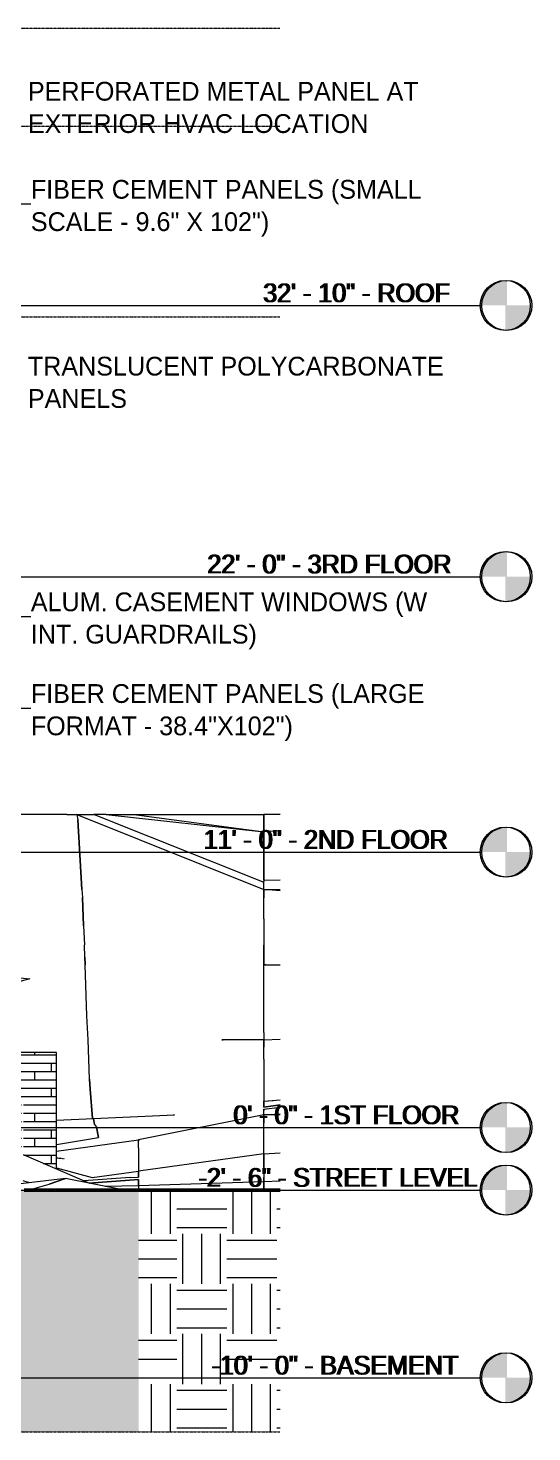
# Model space of a CAD drawing. Header units: inches. Extents: x 1747 to 7606, y -251 to 585.
# Drawn here: x 3951 to 4193, y -146 to 527 of the extents above; entities that cross this region are included whole.
import ezdxf

# ---------------------------------------------------------------- set-up
doc = ezdxf.new("R2010")
doc.units = ezdxf.units.IN
doc.header["$MEASUREMENT"] = 0
for name, pattern in [('Aligning Line 1_8_', [0.25, 0.125, -0.125]), ('Grid Line 1_2_', [0.875, 0.5, -0.125, 0.125, -0.125]), ('Hidden 1_8_', [0.1875, 0.125, -0.0625])]:
    doc.linetypes.add(name, pattern=pattern)
for name, color, linetype, lineweight in [('0-1', 7, 'Continuous', 5), ('0-2', 165, 'Continuous', 5), ('A-DETL-HDLN', 90, 'Hidden 1_8_', 9), ('A-FLOR-LEVL', 51, 'Continuous', 9), ('A-FLOR-LEVL-1', 51, 'Grid Line 1_2_', 9), ('A-FLOR-LEVL-2', 147, 'Continuous', 9), ('A-WALL', 113, 'Continuous', 13), ('A-WALL-PATT-1', 111, 'Continuous', 9), ('C-TOPO', 7, 'Continuous', 9), ('C-TOPO-1', 250, 'Continuous', 50), ('G-ANNO-SYMB', 111, 'Aligning Line 1_8_', 9), ('G-ANNO-SYMB-1', 147, 'Aligning Line 1_8_', 9), ('G-ANNO-TEXT', 231, 'Continuous', 9), ('G-IMPT', 8, 'Continuous', 9), ('L-SITE', 91, 'Continuous', 9)]:
    doc.layers.add(name, color=color, linetype=linetype, lineweight=lineweight)
doc.styles.add('Century Gothic', font='ufonts.com_century-gothic.ttf', dxfattribs={"height": 9})
pattern_1 = [(0, (2870.5, 0), (24, 24), [24, -24]), (0, (2870.5, 9), (24, 24), [24, -24]), (0, (2870.5, 18), (24, 24), [24, -24]), (90, (2873.5, 21), (-24, 24), [24, -24]), (90, (2882.5, 21), (-24, 24), [24, -24]), (90, (2891.5, 21), (-24, 24), [24, -24])]

# ---------------------------------------------------------------- blocks, each defined once
blk = doc.blocks.new('Level - Level Head - Circle-V48-BUILDING ELEVATION - EAST')
at = {"layer": 'A-FLOR-LEVL'}
h = blk.add_hatch(color=256, dxfattribs=at)
edge = h.paths.add_edge_path(flags=0)
edge.add_line((4180.71, 0), (4168.71, 0))
edge.add_arc((4180.71, 0), 12, 90, 180, ccw=False)
edge.add_line((4180.71, 12), (4180.71, 0))
h = blk.add_hatch(color=256, dxfattribs=at)
edge = h.paths.add_edge_path(flags=0)
edge.add_line((4180.71, -12), (4180.71, 0))
edge.add_line((4180.71, 0), (4192.71, 0))
edge.add_arc((4180.71, 0), 12, 270, 360, ccw=False)
at = {"layer": 'A-FLOR-LEVL-2'}
blk.add_circle((4180.71, 0), 12, dxfattribs=at)
blk = doc.blocks.new('CTR - 2nd Phase_rvt-1-BUILDING ELEVATION - EAST')
at = {"layer": 'A-FLOR-LEVL-1'}
for p, q in [((1856.66, 394), (4168.71, 394)), ((1856.66, 264), (4168.71, 264)), ((1856.66, 132), (4168.71, 132)), ((1856.66, 0), (4168.71, 0)), ((1856.66, -30), (4168.71, -30)), ((1856.66, -120), (4168.71, -120))]:
    blk.add_line(p, q, dxfattribs=at)
at = {"layer": 'G-ANNO-SYMB-1'}
for p, q in [((1953.35, 526.95), (4072.04, 526.95)), ((1953.35, 388.59), (4072.04, 388.59))]:
    blk.add_line(p, q, dxfattribs=at)
at = {"layer": '0-2'}
for p in [(0, 394), (0, 264), (0, 132), (0, 0), (0, -30), (0, -120)]:
    blk.add_blockref('Level - Level Head - Circle-V48-BUILDING ELEVATION - EAST', p, dxfattribs=at)
at = {"layer": 'A-FLOR-LEVL', "char_height": 9, "attachment_point": 1, "style": 'Century Gothic'}
for s, insert, width in [('32\' - 10" - ROOF', (4064.35, 404.55), 112.716), ('22\' - 0" - 3RD FLOOR', (4037.59, 274.55), 145.137), ('11\' - 0" - 2ND FLOOR', (4035.85, 142.55), 147.258), ('0\' - 0" - 1ST FLOOR', (4050.1, 10.55), 129.987), ('-2\' - 6" - STREET LEVEL', (4033.36, -19.45), 150.288), ('-10\' - 0" - BASEMENT', (4039.59, -109.45), 142.713)]:
    blk.add_mtext(s, dxfattribs=dict(at, insert=insert, width=width))
blk = doc.blocks.new('CTR  - Topography_rvt-1-BUILDING ELEVATION - EAST')
at = {"layer": 'C-TOPO'}
h = blk.add_hatch(dxfattribs=at)
h.set_pattern_fill('FP_16', color=256, style=0, pattern_type=2)
h.set_pattern_definition(pattern_1)
h.paths.add_polyline_path([(3354.92, -145.93), (4004.23, -145.93), (4004.23, -30), (1953.35, -30), (1953.35, -145.93), (3353.63, -145.93)], flags=0)
h = blk.add_hatch(dxfattribs=at)
h.set_pattern_fill('FP_16', color=256, style=0, pattern_type=2)
h.set_pattern_definition(pattern_1)
h.paths.add_polyline_path([(4018.55, -145.93), (4064.23, -145.93), (4064.23, -30), (4004.23, -30), (4004.23, -145.93)], flags=0)
h = blk.add_hatch(dxfattribs=at)
h.set_pattern_fill('FP_16', color=256, style=0, pattern_type=2)
h.set_pattern_definition(pattern_1)
h.paths.add_polyline_path([(4064.23, -145.93), (4072.04, -145.93), (4072.04, -30), (4064.23, -30), (4064.23, -61.81)], flags=0)
at = {"layer": 'A-FLOR-LEVL-1'}
for p, q in [((1856.66, 0), (4168.71, 0)), ((1856.66, -120), (4168.71, -120))]:
    blk.add_line(p, q, dxfattribs=at)
at = {"layer": 'C-TOPO'}
for p, q in [((3969.89, 150), (3926.72, 150)), ((3969.89, 150), (3974.66, 150)), ((3974.66, 150), (3975.08, 147.39)), ((3974.66, 150), (3975.08, 147.39)), ((3975.51, 149.66), (3974.66, 150)), ((3974.66, 150), (3982.9, 150)), ((3974.66, 150), (4064.23, 114)), ((3982.9, 150), (3982.79, 150)), ((3982.9, 150), (4064.23, 117.58)), ((3988.65, 150), (3982.9, 150)), ((3988.65, 150), (3988.28, 150)), ((3988.65, 150), (4064.23, 141.75)), ((3988.65, 150), (4002.08, 150)), ((4002.08, 150), (4064.23, 150)), ((4002.08, 150), (4064.23, 141.75)), ((4002.08, 150), (4003.25, 149.84)), ((4064.23, 141.75), (4064.23, 150)), ((4072.04, 150), (4064.23, 150)), ((4064.23, 150), (4064.23, 141.75)), ((3976.99, 114), (3975.08, 147.39)), ((3975.08, 147.39), (3976.99, 114)), ((4063.97, 141.78), (4064.23, 141.75)), ((4072.04, 142.19), (4064.23, 141.75)), ((4064.23, 118.55), (4064.23, 141.75)), ((4064.23, 141.75), (4064.23, 118.55)), ((4064.15, 117.61), (4064.23, 117.58)), ((4064.23, 118.55), (4072.04, 118.74)), ((4064.23, 118.55), (4072.04, 118.74)), ((4064.23, 118.55), (4064.23, 117.83)), ((4064.23, 118.55), (4064.23, 117.83)), ((4064.23, 117.58), (4064.23, 117.83)), ((4064.23, 117.58), (4064.23, 117.83)), ((4064.23, 114), (4064.23, 117.58)), ((4064.23, 114), (4064.23, 117.58)), ((3976.99, 114), (3977.33, 110.28)), ((3976.99, 114), (3977.33, 110.28)), ((3977.89, 96.69), (3977.33, 110.28)), ((3977.33, 110.28), (3977.89, 96.69)), ((4064.23, 110.12), (4064.23, 114)), ((4064.4, 114), (4064.23, 114)), ((4064.23, 114), (4072.04, 114)), ((4072.04, 113.37), (4064.23, 114)), ((4064.23, 114), (4064.23, 110.12)), ((4064.23, 99.95), (4064.23, 110.12)), ((4064.23, 99.95), (4064.23, 110.12)), ((3977.89, 96.69), (3978.34, 87.6)), ((3977.89, 96.69), (3978.34, 87.6)), ((4064.23, 99.95), (4064.23, 87.39)), ((4064.23, 99.95), (4064.23, 87.39)), ((3978.55, 81.58), (3978.34, 87.6)), ((3978.55, 81.58), (3978.34, 87.6)), ((3978.67, 78), (3978.55, 81.58)), ((3978.55, 81.58), (3978.67, 78)), ((4064.23, 78), (4064.23, 87.39)), ((4064.23, 87.39), (4064.23, 78)), ((3979.54, 53.47), (3978.67, 78)), ((3979.54, 53.47), (3978.67, 78)), ((4064.23, 54.94), (4064.23, 78)), ((4064.99, 78), (4064.23, 78)), ((4064.23, 78), (4072.04, 78)), ((4064.23, 54.94), (4064.23, 78)), ((4064.23, 45.45), (4064.23, 54.94)), ((4064.23, 45.45), (4064.23, 54.94)), ((3980.08, 42), (3979.54, 53.47)), ((3980.08, 42), (3979.54, 53.47)), ((3980.73, 23.19), (3980.08, 42)), ((3980.73, 23.19), (3980.08, 42)), ((4064.23, 42), (4044.22, 42)), ((4044.22, 42), (4044.77, 42)), ((4064.23, 45.45), (4064.23, 42)), ((4064.23, 45.45), (4064.23, 42)), ((4064.23, 42), (4072.04, 42.33)), ((4064.23, 38.43), (4064.23, 42)), ((4064.23, 42), (4064.23, 38.43)), ((4064.23, 32.75), (4064.23, 38.43)), ((4064.23, 32.75), (4064.23, 38.43)), ((4064.23, 32.75), (4064.23, 17.81)), ((4064.23, 32.75), (4064.23, 17.81)), ((3980.73, 23.19), (3981.13, 18.4)), ((3981.13, 18.4), (3980.73, 23.19)), ((3982.16, 4.31), (3981.13, 18.4)), ((3981.13, 18.4), (3982.16, 4.31)), ((4064.23, 17.81), (4064.23, 12.54)), ((4064.23, 17.81), (4064.23, 12.54)), ((4064.23, 12.54), (4072.04, 13.19)), ((4064.23, 12.54), (4068.81, 12.91)), ((4064.23, 12.54), (4064.23, 9.67)), ((4064.23, 9.67), (4064.23, 12.54)), ((4072.04, 10.78), (4064.23, 9.67)), ((4064.23, 9.67), (4072.04, 10.78)), ((4064.23, 8.7), (4072.04, 9.81)), ((4064.23, 8.7), (4072.04, 9.81)), ((4064.23, 8.17), (4064.23, 8.7)), ((4064.23, 8.7), (4064.23, 8.17)), ((4064.23, 6), (4064.23, 8.17)), ((4064.23, 6), (4064.23, 8.17)), ((3964.85, 3.57), (3982.65, 4.33)), ((3982.65, 4.33), (4021.4, 6)), ((3982.65, 4.33), (3983.19, 1.36)), ((3983.19, 1.36), (3982.65, 4.33)), ((3983.19, 1.36), (3984.14, 0.17)), ((3983.19, 1.36), (3984.14, 0.17)), ((3984.14, 0.17), (3985.12, -4.76)), ((3985.12, -4.76), (3984.14, 0.17)), ((4064.23, 6), (4004.23, -5.91)), ((4021.4, 6), (4020.86, 5.96)), ((4064.23, 6), (4072.04, 6.53)), ((4064.23, 3.87), (4064.23, 6)), ((4072.04, 6), (4064.23, 6)), ((4064.23, 6), (4064.4, 6)), ((4064.23, 6), (4064.23, 3.87)), ((4064.23, 2.09), (4064.23, 3.87)), ((4064.23, 3.87), (4064.23, 2.09)), ((4064.23, -12.6), (4064.23, 2.09)), ((4064.23, -12.6), (4064.23, 2.09)), ((3964.85, -8.09), (3985.12, -4.76)), ((3964.85, -8.09), (3985.12, -4.76)), ((3964.85, -11.36), (4004.23, -5.91)), ((3964.85, -11.36), (4004.23, -5.91)), ((4004.23, -5.91), (4004.71, -5.82)), ((4004.23, -5.91), (4004.23, -6.54)), ((4004.23, -6.54), (4004.23, -5.91)), ((4004.23, -9.76), (4004.23, -6.54)), ((4004.23, -9.76), (4004.23, -6.54)), ((3980.92, -26.79), (3949.12, -13.14)), ((4004.23, -9.76), (4004.23, -20.92)), ((4004.23, -9.76), (4004.23, -20.92)), ((4064.23, -12.6), (4004.23, -20.92)), ((4064.23, -12.6), (4072.04, -12.11)), ((4064.23, -12.6), (4064.23, -19.19)), ((4064.23, -19.19), (4064.23, -12.6)), ((3964.85, -19.34), (3982.04, -24)), ((4064.23, -19.19), (4064.23, -24)), ((4064.23, -19.19), (4064.23, -24)), ((3969.26, -24.53), (3940.9, -27.89)), ((3951.95, -26.58), (3948.93, -25.56)), ((3969.26, -24.53), (3961.37, -27.25)), ((3961.37, -27.25), (3969.26, -24.53)), ((3997.47, -30), (3969.26, -24.53)), ((4000.18, -24), (3978.07, -25.57)), ((4000.18, -24), (3978.07, -25.57)), ((3980.65, -26.67), (4004.23, -25)), ((4004.23, -25), (3980.65, -26.67)), ((3982.04, -24), (4004.23, -20.92)), ((4000.18, -24), (4004.23, -23.79)), ((4000.18, -24), (4004.23, -23.79)), ((4004.23, -20.92), (4004.23, -22.7)), ((4004.23, -22.7), (4004.23, -20.92)), ((4004.23, -22.7), (4004.23, -23.79)), ((4004.23, -23.79), (4004.23, -22.7)), ((4004.23, -27.76), (4004.23, -25)), ((4004.23, -25), (4004.23, -27.76)), ((4004.23, -27.76), (4064.23, -25.83)), ((4064.23, -25.83), (4064.23, -24)), ((4064.23, -24), (4064.23, -25.83)), ((4064.23, -25.83), (4072.04, -25.57)), ((4064.23, -30), (4064.23, -25.83)), ((4064.23, -25.83), (4064.23, -30)), ((3958.06, -30), (3949.5, -30)), ((3951.31, -30), (3961.37, -27.25)), ((3951.31, -30), (3961.37, -27.25)), ((3971.12, -30), (3958.06, -30)), ((3971.12, -30), (3976.34, -30)), ((3976.34, -30), (3978.66, -30)), ((3978.66, -30), (3981.1, -30)), ((3995.04, -30), (3981.1, -30)), ((3988.26, -28.21), (4004.23, -27.76)), ((3999.72, -30), (3995.04, -30)), ((3999.72, -30), (4004.23, -30)), ((4000.68, -29.96), (4004.23, -29.95)), ((4000.68, -29.96), (4004.23, -29.95)), ((4004.23, -27.76), (4004.23, -29.95)), ((4004.23, -27.76), (4004.23, -29.95)), ((4045, -30), (4004.23, -30)), ((4045, -30), (4064.23, -30)), ((4072.04, -30), (4064.23, -30))]:
    blk.add_line(p, q, dxfattribs=at)
at = {"layer": 'C-TOPO-1'}
for p, q in [((3949.5, -30), (3958.06, -30)), ((3958.06, -30), (3971.12, -30)), ((3971.12, -30), (3976.34, -30)), ((3976.34, -30), (3978.66, -30)), ((3978.66, -30), (3981.1, -30)), ((3981.1, -30), (3995.04, -30)), ((3995.04, -30), (3999.72, -30)), ((3999.72, -30), (4004.23, -30)), ((4045, -30), (4004.23, -30)), ((4064.23, -30), (4045, -30)), ((4064.23, -30), (4072.04, -30))]:
    blk.add_line(p, q, dxfattribs=at)
at = {"layer": 'G-ANNO-SYMB-1'}
for p, q in [((1953.35, 480), (4072.04, 480)), ((1953.35, 0), (4072.04, 0))]:
    blk.add_line(p, q, dxfattribs=at)
at = {"layer": '0-2'}
for p in [(0, 0), (0, -120)]:
    blk.add_blockref('Level - Level Head - Circle-V48-BUILDING ELEVATION - EAST', p, dxfattribs=at)
at = {"layer": 'A-FLOR-LEVL', "char_height": 9, "attachment_point": 1, "style": 'Century Gothic'}
for s, insert, width in [('0\' - 0" - 1ST FLOOR', (4050.1, 10.55), 129.987), ('-10\' - 0" - BASEMENT', (4039.59, -109.45), 142.713)]:
    blk.add_mtext(s, dxfattribs=dict(at, insert=insert, width=width))
blk = doc.blocks.new('CTR - 1st Phase - Common Walls_rvt-1-BUILDING ELEVATION - EAST')
at = {"layer": 'A-FLOR-LEVL-1'}
for p, q in [((1856.66, 394), (4168.71, 394)), ((1856.66, 264), (4168.71, 264)), ((1856.66, 132), (4168.71, 132)), ((1856.66, 0), (4168.71, 0)), ((1856.66, -30), (4168.71, -30)), ((1856.66, -120), (4168.71, -120))]:
    blk.add_line(p, q, dxfattribs=at)
at = {"layer": 'G-ANNO-SYMB-1'}
for p, q in [((1953.35, 526.95), (4072.04, 526.95)), ((1953.35, 526.95), (4072.04, 526.95)), ((1953.35, 480), (4072.04, 480)), ((1953.35, 0), (4072.04, 0))]:
    blk.add_line(p, q, dxfattribs=at)
at = {"layer": '0-2'}
for p in [(0, 394), (0, 264), (0, 132), (0, 0), (0, -30), (0, -120)]:
    blk.add_blockref('Level - Level Head - Circle-V48-BUILDING ELEVATION - EAST', p, dxfattribs=at)
at = {"layer": 'A-FLOR-LEVL', "char_height": 9, "attachment_point": 1, "style": 'Century Gothic'}
for s, insert, width in [('32\' - 10" - ROOF', (4064.35, 404.55), 112.716), ('22\' - 0" - 3RD FLOOR', (4037.59, 274.55), 145.137), ('11\' - 0" - 2ND FLOOR', (4035.85, 142.55), 147.258), ('0\' - 0" - 1ST FLOOR', (4050.1, 10.55), 129.987), ('-2\' - 6" - STREET LEVEL', (4033.36, -19.45), 150.288), ('-10\' - 0" - BASEMENT', (4039.59, -109.45), 142.713)]:
    blk.add_mtext(s, dxfattribs=dict(at, insert=insert, width=width))
blk = doc.blocks.new('Outdoor Table01 - 02ZUTB01_dwg-1294291-BUILDING ELEVATION - EAST')
at = {"layer": 'G-IMPT'}
for p, q in [((2170.92, 75.5), (2137.24, 50.77)), ((2170.92, 75.5), (2137.24, 50.77)), ((2170.92, 75.5), (2137.35, 50.8)), ((2170.92, 75.5), (2159.18, 56.75)), ((2170.92, 75.5), (2159.43, 56.82)), ((2190.31, 65.24), (2170.92, 75.5)), ((2170.92, 75.5), (2212.5, 71.29)), ((2170.92, 75.5), (2212.5, 71.29)), ((2170.92, 75.5), (2212.39, 71.26)), ((2170.92, 75.5), (2190.56, 65.31)), ((2212.39, 71.26), (2190.56, 65.31)), ((2190.31, 65.24), (2159.43, 56.82)), ((2175.92, 49.5), (2173.68, 60.7)), ((2177.92, 49.5), (2175.14, 61.1)), ((2159.18, 56.75), (2137.35, 50.8)), ((2175.92, 36), (2175.92, 49.5)), ((2177.92, 49.5), (2175.92, 49.5)), ((2177.92, 36), (2177.92, 49.5))]:
    blk.add_line(p, q, dxfattribs=at)
blk = doc.blocks.new('Outdoor Table01 - Outdoor Table01-1899970-BUILDING ELEVATION - EAST')
at = {"zscale": -1}
blk.add_blockref('Outdoor Table01 - 02ZUTB01_dwg-1294291-BUILDING ELEVATION - EAST', (1739.71, 0), dxfattribs=at)
blk = doc.blocks.new('Ramp - Ramp-1928643-BUILDING ELEVATION - EAST')
at = {"layer": 'A-FLOR-LEVL'}
blk.add_line((3994.72, -29.47), (4001.12, -30), dxfattribs=at)
blk = doc.blocks.new('Level - Level Head - Circle-50818-BUILDING ELEVATION - EAST')
at = {"layer": 'A-FLOR-LEVL'}
h = blk.add_hatch(color=256, dxfattribs=at)
edge = h.paths.add_edge_path(flags=0)
edge.add_line((4179.96, 0), (4167.96, 0))
edge.add_arc((4179.96, 0), 12, 90, 180, ccw=False)
edge.add_line((4179.96, 12), (4179.96, 0))
h = blk.add_hatch(color=256, dxfattribs=at)
edge = h.paths.add_edge_path(flags=0)
edge.add_line((4179.96, -12), (4179.96, 0))
edge.add_line((4179.96, 0), (4191.96, 0))
edge.add_arc((4179.96, 0), 12, 270, 360, ccw=False)
blk.add_circle((4179.96, 0), 12, dxfattribs=at)

msp = doc.modelspace()

# ---------------------------------------------------------------- hatches: boundary and pattern name
at = {"layer": 'A-WALL-PATT-1'}
h = msp.add_hatch(dxfattribs=at)
h.set_pattern_fill('FP_26', color=256, style=0, pattern_type=2)
h.set_pattern_definition([(0, (3826.511, -29.2), (0, 4), []), (90, (3826.511, -29.2), (-8, 8), [4, -28]), (90, (3842.511, -25.2), (-8, 8), [4, -28])])
h.paths.add_polyline_path([(3964.85, -19.89), (3964.85, 36), (3905.18, 35.97), (3949.12, 11.97), (3949.13, -13.14), (3964.52, -19.75)], flags=0)
h.paths.add_polyline_path([(3948.13, -12.71), (3948.12, -12.59), (3906.12, 10.32), (3906.12, 5.45), (3907.23, 4.85), (3948.12, -12.71)], flags=0)
h.paths.add_polyline_path([(3948.13, -11.46), (3948.12, -6.59), (3906.12, 16.32), (3906.12, 11.45), (3948.12, -11.45)], flags=0)
h.paths.add_polyline_path([(3948.13, -5.46), (3948.12, -0.59), (3906.11, 22.31), (3906.12, 17.45), (3948.12, -5.45)], flags=0)
h.paths.add_polyline_path([(3873.41, 0), (3879.22, 0), (3879.22, 8.61), (3885.92, 14), (3905.12, 5.76), (3905.12, 36), (3868.85, 36), (3868.85, 0)], flags=0)
h.paths.add_polyline_path([(3948.13, 0.54), (3948.12, 5.41), (3906.11, 28.32), (3906.12, 23.45), (3948.12, 0.55)], flags=0)
h.paths.add_polyline_path([(3948.13, 6.54), (3948.12, 10.84), (3906.11, 33.75), (3906.12, 29.45), (3948.12, 6.55)], flags=0)

# ---------------------------------------------------------------- linework, layer by layer
at = {"layer": 'A-DETL-HDLN'}
msp.add_line((3968.81, -15.05), (3964.85, -14.72), dxfattribs=at)
at = {"layer": 'A-FLOR-LEVL-1'}
for p, q in [((1857.41, 394), (4167.96, 394)), ((1857.41, 264), (4167.96, 264)), ((1857.41, 132), (4167.96, 132)), ((1857.41, 0), (4167.96, 0)), ((1857.41, -30), (4167.96, -30)), ((1857.41, -120), (4167.96, -120))]:
    msp.add_line(p, q, dxfattribs=at)
at = {"layer": 'A-WALL'}
for p, q in [((3964.85, 36), (3672.6, 36)), ((3964.85, -19.89), (3964.85, 36))]:
    msp.add_line(p, q, dxfattribs=at)
at = {"layer": 'G-ANNO-SYMB'}
for p, q in [((1953.35, 526.95), (4072.04, 526.95)), ((1953.35, 480), (4072.04, 480)), ((1953.35, 0), (4072.04, 0)), ((1953.35, -145.84), (4072.04, -145.84))]:
    msp.add_line(p, q, dxfattribs=at)
at = {"layer": 'G-ANNO-TEXT'}
for p, q in [((3929.07, 442.67), (3952.63, 442.67)), ((3929.07, 244.94), (3952.63, 244.94)), ((3929.07, 200.99), (3952.63, 200.99))]:
    msp.add_line(p, q, dxfattribs=at)

# ---------------------------------------------------------------- block references
at = {"layer": '0-1'}
for name in ['CTR - 2nd Phase_rvt-1-BUILDING ELEVATION - EAST', 'CTR - 1st Phase - Common Walls_rvt-1-BUILDING ELEVATION - EAST', 'CTR  - Topography_rvt-1-BUILDING ELEVATION - EAST']:
    msp.add_blockref(name, (0, 0), dxfattribs=at)
at = {"layer": 'A-FLOR-LEVL'}
for name, p in [('Level - Level Head - Circle-50818-BUILDING ELEVATION - EAST', (0, 394)), ('Level - Level Head - Circle-50818-BUILDING ELEVATION - EAST', (0, 264)), ('Level - Level Head - Circle-50818-BUILDING ELEVATION - EAST', (0, 132)), ('Level - Level Head - Circle-50818-BUILDING ELEVATION - EAST', (0, 0)), ('Level - Level Head - Circle-50818-BUILDING ELEVATION - EAST', (0, -30)), ('Ramp - Ramp-1928643-BUILDING ELEVATION - EAST', (0, 0)), ('Level - Level Head - Circle-50818-BUILDING ELEVATION - EAST', (0, -120))]:
    msp.add_blockref(name, p, dxfattribs=at)
at = {"layer": 'L-SITE'}
msp.add_blockref('Outdoor Table01 - Outdoor Table01-1899970-BUILDING ELEVATION - EAST', (0, 0), dxfattribs=at)

# ---------------------------------------------------------------- texts
at = {"layer": 'A-FLOR-LEVL', "char_height": 9, "attachment_point": 1, "style": 'Century Gothic'}
for s, insert, width in [('32\' - 10" - ROOF', (4063.6, 404.55), 112.716), ('22\' - 0" - 3RD FLOOR', (4036.84, 274.55), 145.137), ('11\' - 0" - 2ND FLOOR', (4035.1, 142.55), 147.258), ('0\' - 0" - 1ST FLOOR', (4049.35, 10.55), 129.987), ('-2\' - 6" - STREET LEVEL', (4032.61, -19.45), 150.288), ('-10\' - 0" - BASEMENT', (4038.84, -109.45), 142.713)]:
    msp.add_mtext(s, dxfattribs=dict(at, insert=insert, width=width))
at = {"layer": 'G-ANNO-TEXT', "char_height": 9, "attachment_point": 1, "style": 'Century Gothic'}
for s, insert, width in [('PERFORATED METAL PANEL AT', (3951.21, 501.18), 220.584), ('EXTERIOR HVAC LOCATION', (3951.21, 485.68), 202.707), ('FIBER CEMENT PANELS (SMALL', (3952.63, 454.17), 221.19), ('SCALE - 9.6" X 102")', (3952.63, 438.67), 139.986), ('TRANSLUCENT POLYCARBONATE', (3951.21, 369.41), 239.37), ('PANELS', (3951.21, 353.91), 54.843), ('ALUM. CASEMENT WINDOWS (W', (3952.63, 256.44), 239.673), ('INT. GUARDRAILS)', (3952.63, 240.94), 132.108), ('FIBER CEMENT PANELS (LARGE', (3952.63, 212.49), 222.402), ('FORMAT - 38.4"X102")', (3952.63, 196.99), 156.348)]:
    msp.add_mtext(s, dxfattribs=dict(at, insert=insert, width=width))

doc.saveas('drawing.dxf')
